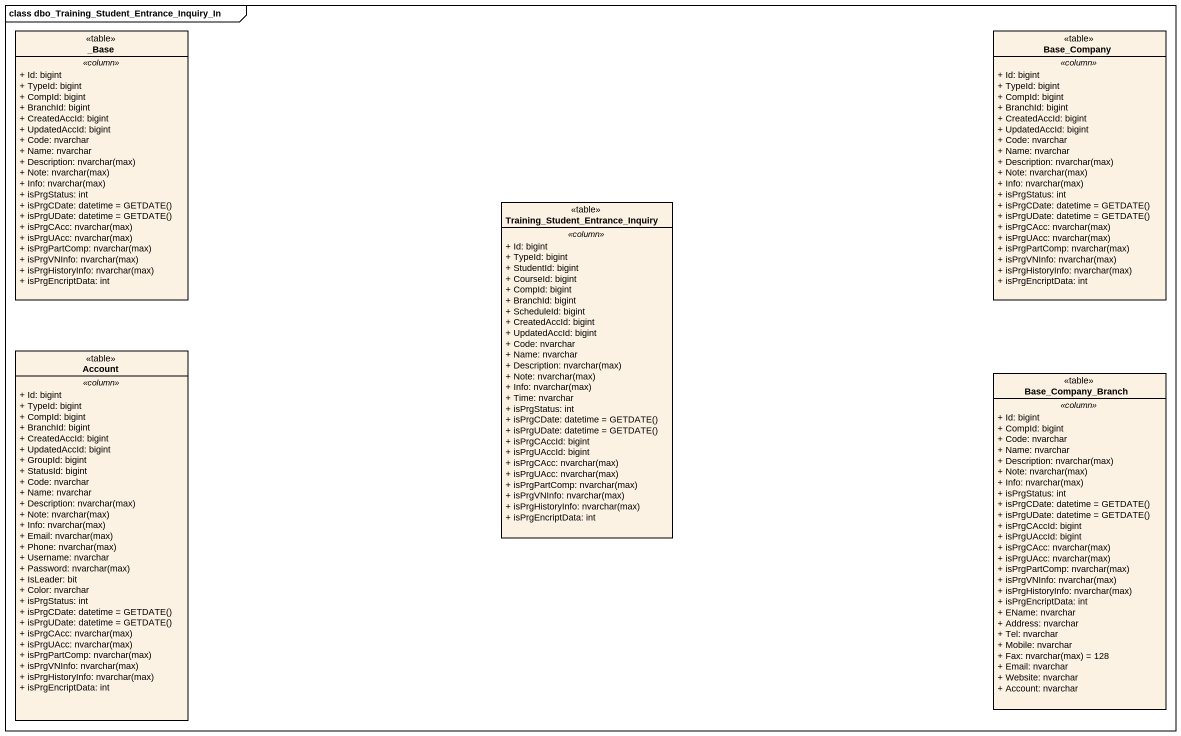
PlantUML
@startuml
mainframe class dbo_Training_Student_Entrance_Inquiry_In
hide circle
hide empty members
skinparam classAttributeIconSize 0
class "_Base" as Base <<table>> {
  .. <<column>> ..
  + Id: bigint
  + TypeId: bigint
  + CompId: bigint
  + BranchId: bigint
  + CreatedAccId: bigint
  + UpdatedAccId: bigint
  + Code: nvarchar
  + Name: nvarchar
  {field} + Description: nvarchar(max)
  {field} + Note: nvarchar(max)
  {field} + Info: nvarchar(max)
  + isPrgStatus: int
  {field} + isPrgCDate: datetime = GETDATE()
  {field} + isPrgUDate: datetime = GETDATE()
  {field} + isPrgCAcc: nvarchar(max)
  {field} + isPrgUAcc: nvarchar(max)
  {field} + isPrgPartComp: nvarchar(max)
  {field} + isPrgVNInfo: nvarchar(max)
  {field} + isPrgHistoryInfo: nvarchar(max)
  + isPrgEncriptData: int
}
class Base_Company <<table>> {
  .. <<column>> ..
  + Id: bigint
  + TypeId: bigint
  + CompId: bigint
  + BranchId: bigint
  + CreatedAccId: bigint
  + UpdatedAccId: bigint
  + Code: nvarchar
  + Name: nvarchar
  {field} + Description: nvarchar(max)
  {field} + Note: nvarchar(max)
  {field} + Info: nvarchar(max)
  + isPrgStatus: int
  {field} + isPrgCDate: datetime = GETDATE()
  {field} + isPrgUDate: datetime = GETDATE()
  {field} + isPrgCAcc: nvarchar(max)
  {field} + isPrgUAcc: nvarchar(max)
  {field} + isPrgPartComp: nvarchar(max)
  {field} + isPrgVNInfo: nvarchar(max)
  {field} + isPrgHistoryInfo: nvarchar(max)
  + isPrgEncriptData: int
}
class "Training_Student_Entrance_Inquiry" as Training_Student_Entrance <<table>> {
  .. <<column>> ..
  + Id: bigint
  + TypeId: bigint
  + StudentId: bigint
  + CourseId: bigint
  + CompId: bigint
  + BranchId: bigint
  + ScheduleId: bigint
  + CreatedAccId: bigint
  + UpdatedAccId: bigint
  + Code: nvarchar
  + Name: nvarchar
  {field} + Description: nvarchar(max)
  {field} + Note: nvarchar(max)
  {field} + Info: nvarchar(max)
  + Time: nvarchar
  + isPrgStatus: int
  {field} + isPrgCDate: datetime = GETDATE()
  {field} + isPrgUDate: datetime = GETDATE()
  + isPrgCAccId: bigint
  + isPrgUAccId: bigint
  {field} + isPrgCAcc: nvarchar(max)
  {field} + isPrgUAcc: nvarchar(max)
  {field} + isPrgPartComp: nvarchar(max)
  {field} + isPrgVNInfo: nvarchar(max)
  {field} + isPrgHistoryInfo: nvarchar(max)
  + isPrgEncriptData: int
}
class Account <<table>> {
  .. <<column>> ..
  + Id: bigint
  + TypeId: bigint
  + CompId: bigint
  + BranchId: bigint
  + CreatedAccId: bigint
  + UpdatedAccId: bigint
  + GroupId: bigint
  + StatusId: bigint
  + Code: nvarchar
  + Name: nvarchar
  {field} + Description: nvarchar(max)
  {field} + Note: nvarchar(max)
  {field} + Info: nvarchar(max)
  {field} + Email: nvarchar(max)
  {field} + Phone: nvarchar(max)
  + Username: nvarchar
  {field} + Password: nvarchar(max)
  + IsLeader: bit
  + Color: nvarchar
  + isPrgStatus: int
  {field} + isPrgCDate: datetime = GETDATE()
  {field} + isPrgUDate: datetime = GETDATE()
  {field} + isPrgCAcc: nvarchar(max)
  {field} + isPrgUAcc: nvarchar(max)
  {field} + isPrgPartComp: nvarchar(max)
  {field} + isPrgVNInfo: nvarchar(max)
  {field} + isPrgHistoryInfo: nvarchar(max)
  + isPrgEncriptData: int
}
class Base_Company_Branch <<table>> {
  .. <<column>> ..
  + Id: bigint
  + CompId: bigint
  + Code: nvarchar
  + Name: nvarchar
  {field} + Description: nvarchar(max)
  {field} + Note: nvarchar(max)
  {field} + Info: nvarchar(max)
  + isPrgStatus: int
  {field} + isPrgCDate: datetime = GETDATE()
  {field} + isPrgUDate: datetime = GETDATE()
  + isPrgCAccId: bigint
  + isPrgUAccId: bigint
  {field} + isPrgCAcc: nvarchar(max)
  {field} + isPrgUAcc: nvarchar(max)
  {field} + isPrgPartComp: nvarchar(max)
  {field} + isPrgVNInfo: nvarchar(max)
  {field} + isPrgHistoryInfo: nvarchar(max)
  + isPrgEncriptData: int
  + EName: nvarchar
  + Address: nvarchar
  + Tel: nvarchar
  + Mobile: nvarchar
  {field} + Fax: nvarchar(max) = 128
  + Email: nvarchar
  + Website: nvarchar
  + Account: nvarchar
}
@enduml
